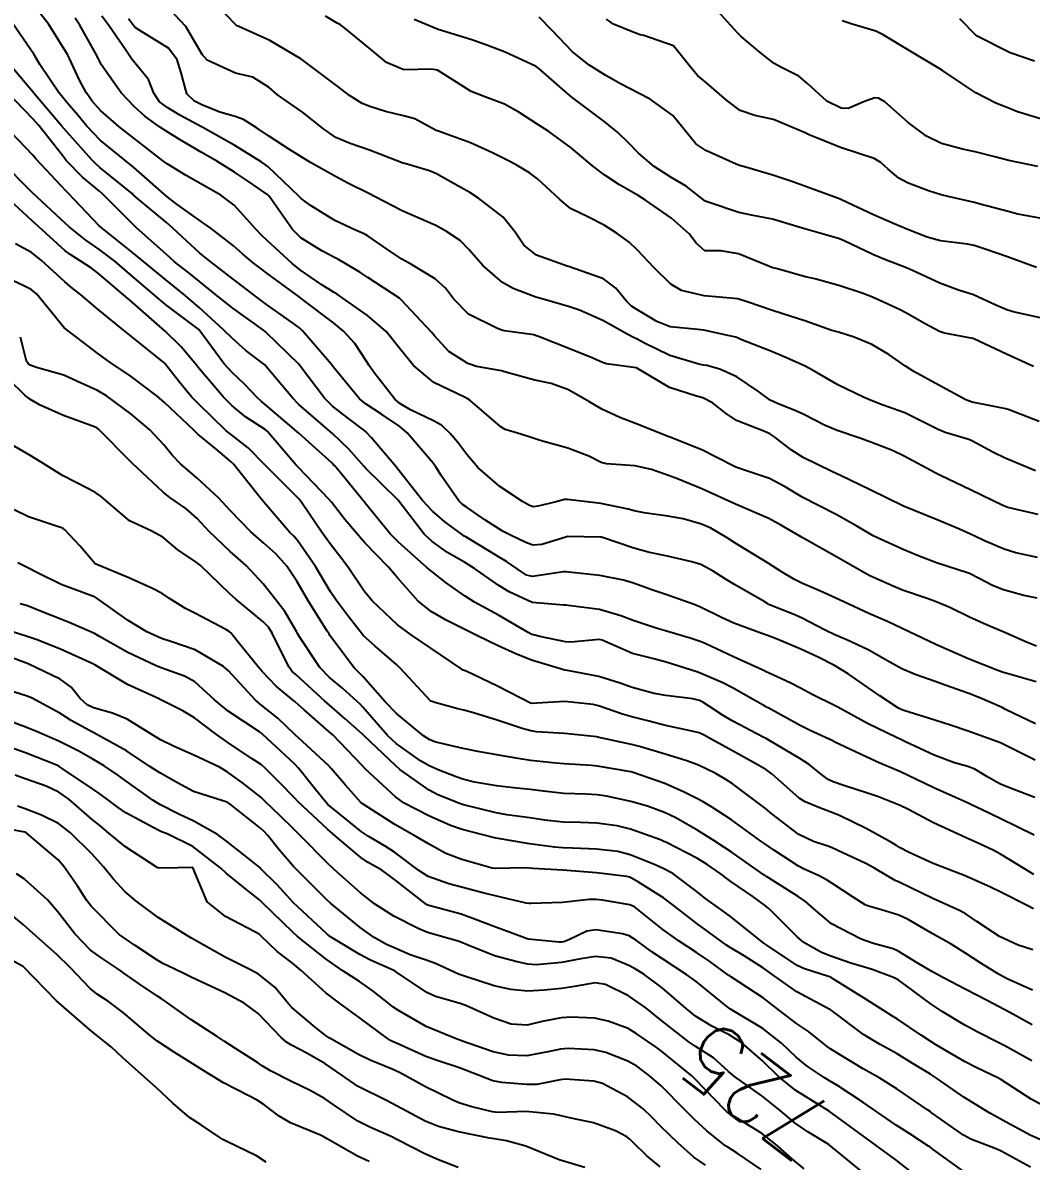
# Model space of a CAD drawing. Header units: metres. Extents: x 298520 to 308411, y 7433745 to 7450750.
# Drawn here: x 299955.1 to 300015, y 7449496.6 to 7449564.3 of the extents above; entities that cross this region are included whole.
import ezdxf
from ezdxf.enums import TextEntityAlignment as Align

# ---------------------------------------------------------------- set-up
doc = ezdxf.new("R2010")
doc.units = ezdxf.units.M
doc.header["$LTSCALE"] = 10
for name, color, linetype in [('Cotas', 45, 'Continuous'), ('Curvas de Nivel 1m', 11, 'Continuous'), ('Curvas de Nivel 5m', 15, 'Continuous')]:
    doc.layers.add(name, color=color, linetype=linetype)
doc.styles.add('Style-STANDARD', font='STANDARD.shx')

msp = doc.modelspace()

# ---------------------------------------------------------------- linework, layer by layer
at = {"layer": 'Curvas de Nivel 1m', "flags": 128}
for points, elevation in [([(300015.494, 7449540.605), (300013.703, 7449541.295), (300013.501, 7449541.356), (300012.706, 7449541.508), (300011.506, 7449541.749), (300011.138, 7449541.896), (300009.521, 7449542.759), (300008.044, 7449543.565), (300007.536, 7449543.889), (300006.547, 7449544.589), (300005.549, 7449545.172), (300004.501, 7449545.611), (300003.556, 7449545.9), (300003.166, 7449546.015), (300001.562, 7449546.574), (300000.76, 7449546.847), (299999.576, 7449547.212), (299998.195, 7449547.684), (299997.585, 7449547.882), (299997.361, 7449547.916), (299995.587, 7449548.077), (299994.237, 7449548.378), (299993.593, 7449548.769), (299992.597, 7449549.75), (299991.613, 7449550.78), (299991.115, 7449551.265), (299990.417, 7449551.778), (299989.63, 7449552.27), (299988.675, 7449552.762), (299987.645, 7449553.261), (299986.976, 7449553.817), (299985.665, 7449555.015), (299985.201, 7449555.37), (299984.404, 7449555.849), (299983.921, 7449556.102), (299983.677, 7449556.223), (299982.993, 7449556.557), (299981.692, 7449557.158), (299979.734, 7449557.868), (299979.703, 7449557.878), (299979.657, 7449557.901), (299978.381, 7449558.591), (299977.711, 7449558.754), (299976.639, 7449559.016), (299975.716, 7449559.308), (299975.255, 7449559.494), (299974.503, 7449559.968), (299974.058, 7449560.307), (299973.729, 7449560.561), (299971.834, 7449561.999), (299971.744, 7449562.057), (299971.605, 7449562.141), (299969.761, 7449563.248), (299967.965, 7449564.047), (299967.83, 7449564.105), (299967.774, 7449564.155), (299965.928, 7449566.069)], 747), ([(300015.404, 7449555.754), (300013.679, 7449556.117), (300012.859, 7449556.33), (300011.684, 7449556.625), (300010.928, 7449556.774), (300009.689, 7449557.115), (300008.79, 7449557.559), (300007.705, 7449558.375), (300006.323, 7449559.591), (300005.949, 7449559.821), (300005.725, 7449559.833), (300005.101, 7449559.606), (300004.133, 7449559.199), (300003.717, 7449559.228), (300002.862, 7449559.629), (300001.733, 7449560.658), (300001.203, 7449561.113), (300000.144, 7449561.664), (299999.746, 7449561.882), (299998.915, 7449562.519), (299997.77, 7449563.468), (299997.555, 7449563.692), (299995.792, 7449565.626)], 752), ([(300015.34, 7449527.257), (300014.732, 7449527.486), (300013.349, 7449528.101), (300012.362, 7449528.524), (300011.357, 7449528.98), (300010.18, 7449529.542), (300009.366, 7449529.894), (300008.837, 7449530.087), (300007.373, 7449530.586), (300006.67, 7449530.874), (300005.381, 7449531.456), (300005.102, 7449531.603), (300003.397, 7449532.58), (300001.537, 7449533.639), (300001.414, 7449533.707), (300000.182, 7449534.42), (299999.425, 7449534.836), (299997.433, 7449535.69), (299995.446, 7449536.604), (299993.995, 7449537.195), (299993.458, 7449537.392), (299992.453, 7449537.75), (299991.465, 7449537.976), (299989.769, 7449538.088), (299989.467, 7449538.161), (299988.735, 7449538.532), (299987.475, 7449539.02), (299985.831, 7449539.475), (299985.48, 7449539.582), (299985.292, 7449539.644), (299984.682, 7449539.842), (299983.754, 7449540.124), (299983.487, 7449540.282), (299981.661, 7449541.878), (299981.504, 7449541.977), (299981.342, 7449542.046), (299979.518, 7449542.919), (299978.304, 7449543.922), (299977.542, 7449544.878), (299976.674, 7449545.939), (299975.567, 7449546.905), (299974.05, 7449547.973), (299973.766, 7449548.159), (299973.586, 7449548.273), (299972.852, 7449548.726), (299971.599, 7449549.584), (299971.071, 7449550.005), (299969.616, 7449551.349), (299969.27, 7449551.675), (299968.933, 7449552.03), (299967.644, 7449553.457), (299966.846, 7449554.058), (299965.659, 7449554.714), (299964.803, 7449555.222), (299963.671, 7449555.902), (299963.393, 7449556.103), (299961.693, 7449557.446), (299960.799, 7449558.129), (299959.712, 7449559.071), (299959.208, 7449559.638), (299958.842, 7449560.153), (299958.455, 7449560.884), (299957.871, 7449562.168), (299957.747, 7449562.411), (299956.631, 7449564.181), (299955.784, 7449565.288)], 742), ([(300015.279, 7449537.668), (300013.472, 7449538.424), (300012.744, 7449538.779), (300011.482, 7449539.459), (300011.44, 7449539.478), (300011.303, 7449539.523), (300009.898, 7449539.955), (300009.489, 7449540.121), (300008.377, 7449540.678), (300007.498, 7449541.108), (300007.165, 7449541.241), (300006.154, 7449541.59), (300005.507, 7449541.844), (300005.089, 7449542.024), (300003.52, 7449542.779), (300002.054, 7449543.635), (300001.536, 7449543.911), (300000.332, 7449544.449), (299999.544, 7449544.78), (299997.759, 7449545.48), (299997.552, 7449545.573), (299997.465, 7449545.604), (299997.082, 7449545.697), (299995.558, 7449546.033), (299995.209, 7449546.073), (299993.56, 7449546.228), (299992.772, 7449546.541), (299991.575, 7449547.253), (299991.27, 7449547.456), (299990.938, 7449547.77), (299990.331, 7449548.52), (299989.596, 7449549.08), (299987.635, 7449549.777), (299987.603, 7449549.783), (299987.502, 7449549.811), (299985.609, 7449550.475), (299984.859, 7449551.085), (299984.357, 7449551.849), (299983.636, 7449552.748), (299982.168, 7449553.875), (299981.656, 7449554.198), (299980.94, 7449554.607), (299979.667, 7449555.32), (299979.26, 7449555.497), (299977.788, 7449555.928), (299977.673, 7449555.959), (299977.627, 7449555.977), (299975.685, 7449556.73), (299974.545, 7449557.113), (299973.695, 7449557.48), (299972.965, 7449557.987), (299971.713, 7449558.983), (299970.222, 7449560.015), (299969.727, 7449560.456), (299968.762, 7449561.063), (299967.735, 7449561.296), (299966.033, 7449562.067), (299965.748, 7449562.413), (299964.767, 7449564.08), (299963.783, 7449565.129)], 746), ([(300015.309, 7449525.136), (300014.065, 7449525.492), (300013.316, 7449525.704), (300013.023, 7449525.799), (300011.327, 7449526.477), (300009.699, 7449527.185), (300009.34, 7449527.352), (300008.927, 7449527.554), (300007.35, 7449528.31), (300006.479, 7449528.708), (300005.359, 7449529.195), (300004.466, 7449529.609), (300003.368, 7449530.131), (300002.486, 7449530.515), (300001.376, 7449530.996), (300000.944, 7449531.212), (300000.216, 7449531.657), (299999.391, 7449532.191), (299998.124, 7449532.961), (299997.409, 7449533.401), (299996.937, 7449533.697), (299995.972, 7449534.266), (299995.421, 7449534.507), (299994.34, 7449534.815), (299993.425, 7449534.97), (299992.012, 7449535.169), (299991.428, 7449535.302), (299991.06, 7449535.396), (299989.432, 7449535.732), (299988.972, 7449535.795), (299987.435, 7449535.969), (299987.281, 7449535.966), (299986.704, 7449535.817), (299985.695, 7449535.562), (299985.43, 7449535.538), (299985.206, 7449535.609), (299984.785, 7449535.84), (299983.446, 7449536.738), (299982.135, 7449537.873), (299981.47, 7449538.637), (299980.942, 7449539.352), (299980.49, 7449539.895), (299979.961, 7449540.376), (299979.49, 7449540.636), (299978.121, 7449541.3), (299977.5, 7449541.675), (299977.201, 7449541.933), (299975.989, 7449543.482), (299975.658, 7449543.949), (299975.535, 7449544.141), (299974.814, 7449545.229), (299974.149, 7449545.971), (299973.56, 7449546.457), (299971.78, 7449547.798), (299971.582, 7449547.943), (299971.508, 7449548.001), (299969.597, 7449549.407), (299969.243, 7449549.669), (299968.774, 7449550.032), (299968.136, 7449550.57), (299967.613, 7449551.032), (299966.285, 7449552.063), (299965.63, 7449552.524), (299964.179, 7449553.558), (299963.651, 7449553.963), (299963.488, 7449554.102), (299961.669, 7449555.705), (299961.152, 7449556.125), (299959.691, 7449557.318), (299958.885, 7449558.152), (299958.349, 7449558.8), (299957.717, 7449559.545), (299957.215, 7449560.175), (299956.103, 7449561.822), (299955.883, 7449562.189), (299955.746, 7449562.418), (299954.513, 7449564.203)], 741), ([(300015.369, 7449530.112), (300014.586, 7449530.272), (300013.374, 7449530.597), (300012.72, 7449530.853), (300011.425, 7449531.529), (300011.383, 7449531.551), (300011.352, 7449531.561), (300009.393, 7449532.205), (300008.366, 7449532.593), (300007.404, 7449532.997), (300006.091, 7449533.59), (300005.632, 7449533.814), (300005.416, 7449533.934), (300004.648, 7449534.38), (300003.427, 7449535.074), (300002.334, 7449535.631), (300001.44, 7449536.084), (300000.384, 7449536.721), (299999.456, 7449537.212), (299998.039, 7449537.684), (299997.465, 7449537.885), (299996.261, 7449538.498), (299995.475, 7449538.888), (299993.559, 7449539.663), (299993.482, 7449539.69), (299993.349, 7449539.741), (299991.49, 7449540.481), (299990.563, 7449540.843), (299989.498, 7449541.334), (299988.729, 7449541.798), (299987.513, 7449542.492), (299986.489, 7449542.849), (299985.521, 7449543.064), (299983.861, 7449543.522), (299983.529, 7449543.604), (299982.048, 7449543.875), (299981.535, 7449544.039), (299980.413, 7449544.768), (299979.551, 7449545.694), (299979.374, 7449545.912), (299977.581, 7449547.832), (299977.466, 7449547.931), (299975.595, 7449549.164), (299975.112, 7449549.471), (299974.289, 7449549.97), (299973.849, 7449550.22), (299973.607, 7449550.347), (299972.863, 7449550.735), (299971.618, 7449551.515), (299971.109, 7449552.005), (299969.876, 7449553.791), (299969.716, 7449554.019), (299969.653, 7449554.077), (299968.495, 7449554.871), (299967.667, 7449555.416), (299966.608, 7449556.061), (299965.681, 7449556.608), (299964.435, 7449557.346), (299963.698, 7449557.794), (299963.212, 7449558.105), (299962.339, 7449558.741), (299961.715, 7449559.29), (299960.926, 7449560.128), (299959.74, 7449561.823), (299959.637, 7449562.037), (299959.585, 7449562.142), (299959.414, 7449562.479), (299958.481, 7449564.159), (299958.189, 7449564.576)], 743), ([(300015.398, 7449532.513), (300014.105, 7449532.79), (300013.406, 7449533.009), (300012.236, 7449533.518), (300011.675, 7449533.786), (300011.417, 7449533.906), (300010.756, 7449534.201), (300009.425, 7449534.754), (300007.433, 7449535.57), (300005.447, 7449536.546), (300003.682, 7449537.395), (300003.461, 7449537.5), (300003.177, 7449537.623), (300001.471, 7449538.457), (300000.75, 7449538.925), (299999.789, 7449539.665), (299999.606, 7449539.79), (299999.485, 7449539.859), (299999.13, 7449540.03), (299997.493, 7449540.666), (299996.882, 7449541.084), (299996.083, 7449541.711), (299995.507, 7449542.002), (299995.118, 7449542.114), (299993.516, 7449542.624), (299991.614, 7449543.759), (299991.533, 7449543.791), (299989.78, 7449544.031), (299989.536, 7449544.105), (299988.961, 7449544.373), (299987.544, 7449544.944), (299985.731, 7449545.648), (299985.552, 7449545.719), (299985.462, 7449545.741), (299984.753, 7449545.842), (299983.69, 7449545.993), (299983.555, 7449546.032), (299983.289, 7449546.131), (299981.569, 7449546.985), (299980.685, 7449547.893), (299980.21, 7449548.521), (299979.595, 7449549.087), (299978.188, 7449549.924), (299977.606, 7449550.254), (299976.695, 7449550.857), (299975.62, 7449551.614), (299975.404, 7449551.736), (299974.862, 7449551.961), (299973.632, 7449552.553), (299972.22, 7449553.419), (299971.651, 7449553.841), (299971.479, 7449554.002), (299969.67, 7449555.734), (299969.51, 7449555.861), (299969.261, 7449556.026), (299967.687, 7449556.999), (299965.785, 7449558.069), (299965.703, 7449558.113), (299964.428, 7449558.807), (299963.714, 7449559.232), (299963.217, 7449559.597), (299962.871, 7449560.103), (299962.549, 7449560.926), (299961.741, 7449561.914), (299961.57, 7449562.122), (299961.219, 7449562.657), (299960.191, 7449564.136), (299959.778, 7449564.676)], 744), ([(300015.157, 7449543.863), (300013.544, 7449544.609), (300011.614, 7449545.519), (300011.553, 7449545.539), (300009.856, 7449545.846), (300009.557, 7449545.95), (300008.718, 7449546.401), (300007.568, 7449547.056), (300007.226, 7449547.231), (300006.464, 7449547.587), (300005.579, 7449547.982), (300004.966, 7449548.223), (300003.589, 7449548.69), (300002.159, 7449549.07), (300001.596, 7449549.196), (300001.244, 7449549.29), (299999.931, 7449549.665), (299999.676, 7449549.741), (299999.604, 7449549.761), (299999.46, 7449549.815), (299997.612, 7449550.567), (299996.567, 7449550.747), (299995.613, 7449550.746), (299995.105, 7449551.205), (299994.712, 7449551.724), (299993.637, 7449552.681), (299992.099, 7449553.756), (299991.656, 7449554.026), (299990.544, 7449554.659), (299989.667, 7449555.233), (299988.951, 7449555.797), (299987.683, 7449556.866), (299986.355, 7449557.823), (299985.699, 7449558.247), (299984.567, 7449558.99), (299983.717, 7449559.457), (299982.599, 7449559.871), (299981.726, 7449560.216), (299980.865, 7449560.755), (299979.739, 7449561.478), (299979.373, 7449561.539), (299977.739, 7449561.502), (299976.707, 7449561.94), (299975.755, 7449562.725), (299974.232, 7449563.973), (299973.96, 7449564.163), (299973.776, 7449564.279), (299973.074, 7449564.693)], 748), ([(300015.566, 7449546.761), (300013.949, 7449547.116), (300013.57, 7449547.228), (300012.921, 7449547.507), (300011.582, 7449548.12), (300010.705, 7449548.414), (300009.592, 7449548.817), (300007.967, 7449549.566), (300007.604, 7449549.725), (300006.261, 7449550.242), (300005.612, 7449550.514), (300003.91, 7449551.327), (300003.621, 7449551.445), (300003.015, 7449551.626), (300001.629, 7449552.024), (300001.084, 7449552.195), (299999.637, 7449552.622), (299998.484, 7449552.838), (299997.643, 7449553.015), (299995.695, 7449553.667), (299995.653, 7449553.686), (299995.619, 7449553.711), (299994.515, 7449554.58), (299993.666, 7449555.087), (299992.605, 7449555.751), (299991.681, 7449556.54), (299991.077, 7449557.16), (299990.441, 7449557.779), (299989.702, 7449558.384), (299987.793, 7449559.809), (299987.723, 7449559.866), (299987.326, 7449560.215), (299985.741, 7449561.589), (299985.596, 7449561.687), (299985.305, 7449561.837), (299983.753, 7449562.537), (299982.66, 7449562.971), (299981.764, 7449563.28), (299979.773, 7449563.9), (299978.348, 7449564.491)], 749), ([(300015.641, 7449552.659), (300014.214, 7449552.925), (300013.646, 7449553.071), (300011.99, 7449553.517), (300011.654, 7449553.606), (300010.076, 7449553.963), (300009.658, 7449554.064), (300008.906, 7449554.312), (300007.665, 7449554.78), (300007.147, 7449555.057), (300006.518, 7449555.587), (300006.074, 7449555.991), (300005.679, 7449556.225), (300004.774, 7449556.517), (300003.686, 7449556.88), (300001.818, 7449557.639), (300001.694, 7449557.697), (300001.579, 7449557.757), (299999.706, 7449558.536), (299998.6, 7449558.791), (299997.714, 7449559.083), (299996.904, 7449559.698), (299995.733, 7449560.707), (299995.186, 7449561.167), (299994.714, 7449561.725), (299993.761, 7449562.919), (299991.994, 7449563.533), (299991.77, 7449563.584), (299991.266, 7449563.768), (299990.198, 7449564.205), (299989.78, 7449564.515)], 751), ([(300015.709, 7449558.546), (300014.21, 7449559.001), (300013.718, 7449559.197), (300012.91, 7449559.508), (300011.729, 7449560.129), (300010.891, 7449560.689), (300009.742, 7449561.451), (300009.579, 7449561.552), (300007.759, 7449562.647), (300006.225, 7449563.585), (300005.775, 7449563.786), (300004.37, 7449564.202), (300003.781, 7449564.415)], 753), ([(300015.219, 7449562.017), (300013.758, 7449562.513), (300011.773, 7449563.52), (300010.782, 7449564.534)], 754), ([(300015.253, 7449520.481), (300013.315, 7449521.447), (300013.263, 7449521.474), (300013.244, 7449521.482), (300013.191, 7449521.501), (300011.273, 7449522.208), (300010.271, 7449522.547), (300009.283, 7449522.856), (300007.439, 7449523.42), (300007.292, 7449523.481), (300007.128, 7449523.572), (300006.018, 7449524.307), (300005.305, 7449524.805), (300004.139, 7449525.612), (300003.32, 7449526.1), (300002.351, 7449526.607), (300001.334, 7449527.074), (299999.917, 7449527.661), (299999.497, 7449527.82), (299999.345, 7449527.877), (299999.016, 7449528.003), (299997.352, 7449528.614), (299996.615, 7449528.96), (299995.361, 7449529.567), (299994.983, 7449529.724), (299993.368, 7449530.296), (299992.537, 7449530.583), (299991.375, 7449530.993), (299990.787, 7449531.179), (299989.38, 7449531.45), (299987.532, 7449531.658), (299987.382, 7449531.671), (299987.228, 7449531.659), (299985.379, 7449531.4), (299985.023, 7449531.479), (299984.474, 7449531.844), (299983.833, 7449532.289), (299983.4, 7449532.546), (299981.765, 7449533.521), (299981.412, 7449533.74), (299981.324, 7449533.793), (299981.197, 7449533.883), (299980.168, 7449534.647), (299979.427, 7449535.27), (299978.843, 7449535.916), (299977.459, 7449537.679), (299977.252, 7449537.932), (299975.801, 7449539.625), (299975.522, 7449539.95), (299975.483, 7449539.986), (299974.365, 7449540.84), (299973.498, 7449541.507), (299973.007, 7449541.985), (299971.532, 7449543.947), (299971.487, 7449544), (299969.552, 7449545.892), (299969.484, 7449545.952), (299969.387, 7449546.022), (299967.572, 7449547.329), (299966.643, 7449548.059), (299965.591, 7449548.925), (299964.955, 7449549.438), (299964.109, 7449550.092), (299963.834, 7449550.326), (299963.607, 7449550.538), (299961.838, 7449552.118), (299961.626, 7449552.318), (299959.829, 7449554.138), (299959.654, 7449554.286), (299958.628, 7449555.121), (299957.672, 7449556.114), (299957.627, 7449556.17), (299957.448, 7449556.401), (299956.04, 7449558.187), (299955.707, 7449558.571), (299954.118, 7449560.206)], 739), ([(300015.231, 7449518.266), (300013.992, 7449518.736), (300013.238, 7449519.038), (300012.927, 7449519.192), (300012.379, 7449519.513), (300011.659, 7449519.936), (300011.249, 7449520.099), (300010.459, 7449520.329), (300009.255, 7449520.775), (300007.553, 7449521.567), (300007.265, 7449521.714), (300007.009, 7449521.832), (300005.279, 7449522.659), (300003.528, 7449523.618), (300003.294, 7449523.749), (300002.03, 7449524.368), (300001.304, 7449524.748), (300000.721, 7449525.063), (299999.413, 7449525.668), (299999.314, 7449525.711), (299999.246, 7449525.738), (299997.327, 7449526.627), (299995.637, 7449527.416), (299995.34, 7449527.538), (299994.739, 7449527.726), (299993.347, 7449528.144), (299992.787, 7449528.308), (299991.353, 7449528.774), (299990.635, 7449529.05), (299989.359, 7449529.437), (299987.494, 7449529.676), (299987.362, 7449529.684), (299987.242, 7449529.692), (299985.363, 7449529.84), (299983.994, 7449530.476), (299983.378, 7449530.849), (299981.926, 7449531.875), (299981.396, 7449532.206), (299980.333, 7449532.827), (299979.409, 7449533.47), (299978.945, 7449533.915), (299977.432, 7449535.876), (299977.386, 7449535.93), (299975.461, 7449537.821), (299975.347, 7449537.952), (299974.471, 7449538.963), (299973.482, 7449539.894), (299973.381, 7449539.981), (299971.499, 7449541.619), (299971.111, 7449542.004), (299969.531, 7449543.892), (299969.472, 7449543.96), (299969.395, 7449544.022), (299968.332, 7449544.829), (299967.548, 7449545.523), (299967.011, 7449546.055), (299965.573, 7449547.384), (299964.739, 7449548.083), (299964.101, 7449548.605), (299963.592, 7449549.012), (299962.252, 7449550.114), (299961.608, 7449550.647), (299959.724, 7449552.139), (299959.624, 7449552.23), (299957.785, 7449554.168), (299957.718, 7449554.234), (299957.654, 7449554.295), (299955.89, 7449556.188), (299955.676, 7449556.42), (299953.975, 7449558.207)], 738), ([(300015.201, 7449516.018), (300014.18, 7449516.519), (300013.215, 7449516.994), (300012.101, 7449517.517), (300011.502, 7449517.802), (300011.227, 7449517.933), (300010.518, 7449518.25), (300009.236, 7449518.839), (300007.702, 7449519.565), (300007.245, 7449519.778), (300005.983, 7449520.322), (300005.253, 7449520.651), (300003.309, 7449521.573), (300003.263, 7449521.599), (300003.246, 7449521.604), (300003.225, 7449521.621), (300001.888, 7449522.25), (300001.282, 7449522.547), (299999.381, 7449523.58), (299999.293, 7449523.63), (299999.216, 7449523.671), (299997.304, 7449524.755), (299996.689, 7449525.082), (299995.312, 7449525.664), (299995.151, 7449525.722), (299993.321, 7449526.306), (299992.58, 7449526.492), (299991.329, 7449526.825), (299989.511, 7449527.616), (299989.341, 7449527.653), (299987.661, 7449527.484), (299987.338, 7449527.507), (299985.808, 7449527.833), (299985.429, 7449527.924), (299985.344, 7449527.95), (299985.121, 7449528.066), (299983.355, 7449529.088), (299981.931, 7449529.874), (299981.368, 7449530.221), (299980.253, 7449531.024), (299979.389, 7449531.68), (299979.122, 7449531.913), (299977.408, 7449533.439), (299976.917, 7449533.935), (299975.431, 7449535.757), (299975.344, 7449535.863), (299975.272, 7449535.952), (299974.415, 7449536.999), (299973.607, 7449537.978), (299973.538, 7449538.053), (299973.464, 7449538.126), (299972.276, 7449539.191), (299971.482, 7449539.908), (299971.381, 7449540.001), (299969.499, 7449541.614), (299969.272, 7449541.795), (299969.019, 7449542.027), (299968.287, 7449542.805), (299967.528, 7449543.515), (299967.038, 7449544.055), (299965.553, 7449546.07), (299963.575, 7449547.562), (299962.906, 7449548.107), (299961.594, 7449549.234), (299960.553, 7449550.13), (299959.61, 7449550.849), (299958.839, 7449551.376), (299957.843, 7449552.167), (299957.626, 7449552.372), (299955.653, 7449554.19), (299953.673, 7449556.172)], 737), ([(300015.175, 7449513.687), (300014.657, 7449514.006), (300013.187, 7449514.893), (300012.786, 7449515.103), (300011.903, 7449515.519), (300011.198, 7449515.847), (300010.641, 7449516.096), (300009.211, 7449516.763), (300007.692, 7449517.565), (300007.225, 7449517.785), (300005.931, 7449518.29), (300005.232, 7449518.543), (300003.881, 7449518.969), (300003.239, 7449519.186), (300002.943, 7449519.327), (300002.549, 7449519.63), (300001.819, 7449520.212), (300001.257, 7449520.572), (299999.427, 7449521.668), (299999.274, 7449521.759), (299999.094, 7449521.852), (299997.284, 7449522.803), (299996.717, 7449523.129), (299995.847, 7449523.712), (299995.507, 7449523.929), (299995.296, 7449524.028), (299994.898, 7449524.123), (299993.299, 7449524.323), (299992.606, 7449524.44), (299991.303, 7449524.796), (299990.582, 7449525.047), (299989.31, 7449525.453), (299987.461, 7449525.809), (299987.313, 7449525.827), (299987.29, 7449525.834), (299985.322, 7449526.422), (299984.381, 7449526.796), (299983.334, 7449527.263), (299982.1, 7449527.872), (299981.347, 7449528.249), (299980.255, 7449528.799), (299979.357, 7449529.317), (299978.578, 7449529.918), (299977.383, 7449531.285), (299976.829, 7449531.936), (299975.407, 7449533.399), (299975.15, 7449533.693), (299974.927, 7449533.957), (299974.229, 7449534.776), (299973.431, 7449535.801), (299973.283, 7449535.981), (299971.461, 7449537.871), (299971.341, 7449538.001), (299970.524, 7449538.958), (299969.607, 7449540.019), (299969.484, 7449540.122), (299968.33, 7449540.876), (299967.505, 7449541.553), (299967.015, 7449542.055), (299965.53, 7449543.785), (299965.401, 7449543.942), (299965.3, 7449544.073), (299964.492, 7449545.035), (299963.552, 7449545.962), (299963.398, 7449546.102), (299961.576, 7449547.691), (299961.069, 7449548.125), (299959.595, 7449549.367), (299959.161, 7449549.709), (299958.501, 7449550.157), (299957.944, 7449550.503), (299957.609, 7449550.751), (299956.026, 7449552.186), (299955.628, 7449552.551), (299953.823, 7449554.208)], 736), ([(300015.12, 7449509.202), (300014.249, 7449509.489), (300013.13, 7449509.991), (300011.78, 7449510.883), (300011.15, 7449511.334), (300010.792, 7449511.534), (300009.16, 7449512.253), (300007.818, 7449512.912), (300007.169, 7449513.222), (300006.931, 7449513.335), (300006.499, 7449513.58), (300005.663, 7449514.078), (300005.18, 7449514.336), (300003.821, 7449514.979), (300003.189, 7449515.275), (300002.938, 7449515.372), (300002.079, 7449515.637), (300001.199, 7449516.056), (299999.599, 7449517.284), (299999.222, 7449517.601), (299999.139, 7449517.671), (299997.237, 7449519.086), (299996.875, 7449519.331), (299996.224, 7449519.705), (299995.25, 7449520.181), (299994.544, 7449520.437), (299993.259, 7449520.833), (299991.738, 7449521.283), (299991.268, 7449521.402), (299989.522, 7449521.786), (299989.319, 7449521.834), (299989.273, 7449521.844), (299989.205, 7449521.859), (299987.275, 7449522.061), (299985.608, 7449522.167), (299985.277, 7449522.212), (299984.756, 7449522.367), (299983.283, 7449522.86), (299981.873, 7449523.288), (299981.289, 7449523.444), (299980.942, 7449523.538), (299979.581, 7449523.906), (299979.362, 7449523.977), (299979.294, 7449524.028), (299977.539, 7449525.928), (299977.316, 7449526.137), (299976.011, 7449527.265), (299975.342, 7449527.862), (299975.265, 7449527.951), (299974.428, 7449529.038), (299973.7, 7449529.975), (299973.371, 7449530.489), (299972.488, 7449531.989), (299971.408, 7449533.528), (299971.186, 7449533.779), (299970.963, 7449534.007), (299970.241, 7449534.837), (299969.43, 7449535.786), (299969.227, 7449536.032), (299968.385, 7449537.105), (299967.628, 7449538.048), (299967.547, 7449538.132), (299967.464, 7449538.204), (299966.564, 7449538.967), (299965.481, 7449539.857), (299965.373, 7449539.963), (299965.273, 7449540.073), (299963.507, 7449541.724), (299963.065, 7449542.104), (299961.524, 7449543.278), (299960.259, 7449544.133), (299959.538, 7449544.634), (299958.684, 7449545.292), (299957.553, 7449546.17), (299955.894, 7449548.187), (299955.586, 7449548.453), (299955.107, 7449548.676), (299953.595, 7449549.377)], 734), ([(300015.093, 7449506.819), (300013.578, 7449507.495), (300013.105, 7449507.736), (300012.014, 7449508.418), (300011.118, 7449509.012), (300010.257, 7449509.539), (300009.132, 7449510.177), (300007.705, 7449511.004), (300007.148, 7449511.266), (300006.112, 7449511.586), (300005.353, 7449511.796), (300005.156, 7449511.885), (300004.434, 7449512.334), (300003.168, 7449513.164), (300002.89, 7449513.344), (300002.368, 7449513.632), (300001.531, 7449513.999), (300001.178, 7449514.185), (299999.703, 7449515.149), (299999.191, 7449515.501), (299998.948, 7449515.672), (299997.211, 7449516.924), (299996.011, 7449517.708), (299995.519, 7449518.008), (299995.227, 7449518.167), (299994.387, 7449518.573), (299993.236, 7449519.083), (299991.306, 7449519.759), (299991.243, 7449519.776), (299991.221, 7449519.782), (299989.248, 7449520.12), (299988.881, 7449520.161), (299987.25, 7449520.256), (299986.774, 7449520.293), (299985.252, 7449520.463), (299984.521, 7449520.58), (299983.257, 7449520.795), (299982.13, 7449521.001), (299981.262, 7449521.177), (299979.629, 7449521.543), (299979.269, 7449521.68), (299978.892, 7449521.914), (299977.286, 7449523.248), (299976.626, 7449523.937), (299975.308, 7449525.437), (299975.047, 7449525.691), (299974.776, 7449525.958), (299973.342, 7449527.891), (299973.287, 7449527.981), (299973.179, 7449528.147), (299972.025, 7449529.993), (299971.379, 7449531.104), (299970.783, 7449532.009), (299970.122, 7449532.741), (299969.406, 7449533.372), (299968.635, 7449534.038), (299967.425, 7449535.288), (299966.707, 7449536.057), (299965.45, 7449537.232), (299964.457, 7449538.085), (299963.968, 7449538.593), (299963.474, 7449539.217), (299962.63, 7449540.109), (299961.497, 7449541.052), (299960.069, 7449542.134), (299959.516, 7449542.444), (299958.341, 7449542.978), (299957.525, 7449543.348), (299955.901, 7449543.815), (299955.531, 7449543.956), (299955.397, 7449544.057), (299955.314, 7449544.193), (299954.953, 7449545.604)], 733), ([(300015.066, 7449504.747), (300013.742, 7449505.493), (300013.078, 7449505.836), (300012.401, 7449506.192), (300011.093, 7449506.875), (300009.804, 7449507.543), (300009.107, 7449507.918), (300008.231, 7449508.439), (300007.119, 7449509.132), (300006.813, 7449509.268), (300005.636, 7449509.592), (300005.125, 7449509.758), (300004.866, 7449509.863), (300003.14, 7449510.763), (300002.096, 7449511.636), (300001.597, 7449512.083), (300001.16, 7449512.379), (299999.277, 7449513.564), (299999.173, 7449513.636), (299999.119, 7449513.671), (299997.186, 7449515.027), (299996.787, 7449515.294), (299996.156, 7449515.706), (299995.202, 7449516.305), (299993.891, 7449517.055), (299993.217, 7449517.377), (299992.215, 7449517.75), (299991.226, 7449518.029), (299989.781, 7449518.334), (299989.229, 7449518.416), (299988.576, 7449518.45), (299987.23, 7449518.5), (299986.03, 7449518.627), (299985.232, 7449518.727), (299984.253, 7449518.829), (299983.234, 7449518.958), (299981.93, 7449519.179), (299981.238, 7449519.354), (299980.845, 7449519.492), (299979.777, 7449519.902), (299979.246, 7449520.139), (299978.73, 7449520.436), (299977.266, 7449521.47), (299976.762, 7449521.935), (299975.29, 7449523.637), (299975.135, 7449523.796), (299974.959, 7449523.955), (299974.08, 7449524.748), (299973.307, 7449525.397), (299972.739, 7449525.986), (299971.527, 7449527.811), (299971.415, 7449527.999), (299971.344, 7449528.129), (299970.649, 7449529.304), (299970.113, 7449530.019), (299969.377, 7449530.952), (299968.367, 7449532.04), (299967.401, 7449532.877), (299966.168, 7449534.062), (299965.421, 7449534.857), (299964.781, 7449535.434), (299963.826, 7449536.094), (299963.437, 7449536.397), (299961.584, 7449538.119), (299961.464, 7449538.237), (299959.59, 7449540.139), (299959.484, 7449540.219), (299959.351, 7449540.276), (299957.495, 7449540.949), (299956.108, 7449541.58), (299955.509, 7449541.934), (299955.191, 7449542.195), (299954.328, 7449543.015)], 732), ([(300015.044, 7449502.621), (300013.444, 7449503.496), (300013.055, 7449503.705), (300011.851, 7449504.308), (300011.065, 7449504.742), (300009.734, 7449505.543), (300009.079, 7449505.974), (300007.546, 7449507.116), (300007.101, 7449507.434), (300006.83, 7449507.574), (300005.561, 7449508.046), (300005.109, 7449508.18), (300004.297, 7449508.422), (300003.115, 7449508.83), (300002.548, 7449509.059), (300001.503, 7449509.644), (300001.128, 7449509.958), (299999.423, 7449511.667), (299999.155, 7449511.887), (299998.468, 7449512.369), (299997.169, 7449513.259), (299996.921, 7449513.444), (299996.594, 7449513.699), (299995.754, 7449514.287), (299995.182, 7449514.628), (299993.351, 7449515.579), (299993.192, 7449515.654), (299992.978, 7449515.742), (299991.202, 7449516.371), (299990.403, 7449516.574), (299989.207, 7449516.742), (299988.231, 7449516.776), (299987.208, 7449516.803), (299986.115, 7449516.921), (299985.211, 7449517.045), (299983.845, 7449517.222), (299983.215, 7449517.341), (299981.284, 7449517.817), (299981.222, 7449517.837), (299981.099, 7449517.882), (299979.747, 7449518.421), (299979.231, 7449518.696), (299977.489, 7449519.928), (299977.246, 7449520.135), (299975.349, 7449521.949), (299975.274, 7449522.022), (299974.253, 7449522.936), (299973.291, 7449523.764), (299973.045, 7449523.982), (299971.309, 7449525.567), (299971.084, 7449525.776), (299970.907, 7449526.006), (299970.488, 7449526.85), (299969.913, 7449528.021), (299969.693, 7449528.371), (299969.35, 7449528.719), (299967.745, 7449530.046), (299967.368, 7449530.384), (299965.634, 7449532.068), (299965.395, 7449532.25), (299964.299, 7449532.984), (299963.409, 7449533.732), (299962.705, 7449534.107), (299961.419, 7449534.69), (299959.744, 7449536.137), (299959.436, 7449536.368), (299958.982, 7449536.605), (299957.451, 7449537.39), (299956.185, 7449538.183), (299955.467, 7449538.617), (299954.472, 7449539.204)], 731), ([(300016.646, 7449497.463), (300014.99, 7449498.167), (300013.53, 7449498.962), (300013.001, 7449499.274), (300012.852, 7449499.353), (300012.558, 7449499.507), (300011.017, 7449500.452), (300009.449, 7449501.546), (300009.036, 7449501.824), (300007.949, 7449502.473), (300007.047, 7449503.023), (300006.7, 7449503.226), (300006.039, 7449503.585), (300005.412, 7449503.95), (300005.059, 7449504.183), (300003.13, 7449505.619), (300003.073, 7449505.654), (300003.007, 7449505.688), (300001.089, 7449506.703), (299999.732, 7449507.664), (299999.107, 7449508.112), (299997.951, 7449508.846), (299997.119, 7449509.346), (299996.914, 7449509.486), (299996.615, 7449509.698), (299995.139, 7449510.776), (299993.917, 7449511.732), (299993.158, 7449512.295), (299991.684, 7449513.238), (299991.171, 7449513.519), (299990.983, 7449513.574), (299989.173, 7449513.79), (299987.174, 7449513.944), (299985.388, 7449514.05), (299985.175, 7449514.07), (299984.928, 7449514.09), (299983.175, 7449514.037), (299982.973, 7449514.064), (299981.18, 7449514.579), (299980.229, 7449514.94), (299979.189, 7449515.509), (299978.489, 7449515.917), (299977.204, 7449516.658), (299975.311, 7449517.86), (299975.222, 7449517.919), (299975.187, 7449517.951), (299974.255, 7449518.986), (299973.414, 7449519.977), (299973.246, 7449520.157), (299971.465, 7449521.803), (299971.273, 7449521.982), (299971.254, 7449522), (299970.238, 7449522.971), (299969.29, 7449523.718), (299968.915, 7449524.034), (299967.31, 7449525.794), (299967.019, 7449526.053), (299965.327, 7449527.026), (299963.892, 7449527.534), (299963.337, 7449527.709), (299962.462, 7449528.109), (299961.35, 7449528.786), (299959.428, 7449530.139), (299959.363, 7449530.178), (299959.296, 7449530.209), (299957.374, 7449530.909), (299955.958, 7449531.61), (299955.389, 7449531.913), (299954.781, 7449532.199)], 729), ([(300014.965, 7449496.303), (300013.235, 7449497.242), (300012.981, 7449497.367), (300012.623, 7449497.505), (300011.426, 7449497.962), (300010.99, 7449498.196), (300009.069, 7449499.549), (300009.004, 7449499.595), (300008.861, 7449499.696), (300007.023, 7449500.942), (300006.012, 7449501.59), (300005.387, 7449501.946), (300005.038, 7449502.145), (300003.723, 7449502.937), (300003.05, 7449503.349), (300002.89, 7449503.461), (300002.688, 7449503.625), (300001.778, 7449504.357), (300001.065, 7449504.841), (299999.981, 7449505.661), (299999.083, 7449506.349), (299997.198, 7449507.592), (299997.102, 7449507.655), (299997.05, 7449507.691), (299995.911, 7449508.508), (299995.116, 7449509.053), (299994.087, 7449509.73), (299993.133, 7449510.418), (299991.433, 7449511.757), (299991.154, 7449511.889), (299989.528, 7449512.156), (299989.157, 7449512.202), (299988.75, 7449512.201), (299987.155, 7449512.02), (299985.282, 7449511.966), (299985.154, 7449511.969), (299985.011, 7449511.985), (299983.158, 7449512.41), (299982.431, 7449512.597), (299981.163, 7449512.924), (299980.397, 7449513.123), (299979.169, 7449513.566), (299978.623, 7449513.916), (299977.184, 7449515.006), (299976.615, 7449515.366), (299975.614, 7449515.954), (299975.197, 7449516.24), (299973.921, 7449517.265), (299973.221, 7449517.85), (299973.094, 7449517.981), (299972.482, 7449518.736), (299971.476, 7449519.998), (299971.247, 7449520.246), (299969.333, 7449522.029), (299969.301, 7449522.058), (299969.273, 7449522.08), (299969.144, 7449522.162), (299967.286, 7449523.388), (299966.487, 7449524.058), (299965.303, 7449525.128), (299964.704, 7449525.476), (299963.312, 7449525.966), (299962.963, 7449526.104), (299961.324, 7449526.88), (299959.65, 7449527.825), (299959.341, 7449527.995), (299959.038, 7449528.145), (299957.848, 7449528.662), (299957.35, 7449528.852), (299956.245, 7449529.29), (299955.358, 7449529.655), (299954.938, 7449529.775)], 728), ([(300010.961, 7449496.079), (300009.18, 7449497.348), (300008.982, 7449497.504), (300008.915, 7449497.551), (300007.743, 7449498.321), (300006.995, 7449498.793), (300005.837, 7449499.592), (300005.011, 7449500.166), (300003.499, 7449501.142), (300003.03, 7449501.432), (300002.719, 7449501.625), (300001.695, 7449502.296), (300001.045, 7449502.836), (300000.173, 7449503.659), (299999.061, 7449504.526), (299997.143, 7449505.689), (299997.074, 7449505.734), (299996.901, 7449505.867), (299995.097, 7449507.317), (299994.559, 7449507.725), (299993.112, 7449508.678), (299992.46, 7449509.094), (299991.55, 7449509.756), (299991.127, 7449510.032), (299990.727, 7449510.168), (299989.132, 7449510.401), (299988.601, 7449510.325), (299987.537, 7449509.806), (299987.24, 7449509.69), (299987.121, 7449509.664), (299986.969, 7449509.66), (299985.123, 7449509.84), (299983.134, 7449510.567), (299981.992, 7449511.02), (299981.145, 7449511.326), (299979.216, 7449511.845), (299979.152, 7449511.864), (299979.075, 7449511.911), (299977.168, 7449513.393), (299976.865, 7449513.63), (299976.418, 7449513.941), (299975.618, 7449514.394), (299975.18, 7449514.691), (299973.642, 7449515.976), (299973.199, 7449516.369), (299971.449, 7449517.998), (299971.225, 7449518.231), (299970.361, 7449519.14), (299969.463, 7449520.027), (299969.246, 7449520.213), (299968.723, 7449520.563), (299967.265, 7449521.521), (299966.516, 7449522.058), (299965.282, 7449522.995), (299964.606, 7449523.4), (299963.293, 7449524.071), (299963.223, 7449524.101), (299961.301, 7449524.971), (299959.374, 7449526.139), (299959.313, 7449526.173), (299959.247, 7449526.208), (299957.327, 7449527.076), (299955.875, 7449527.645), (299955.337, 7449527.827), (299954.15, 7449528.208)], 727), ([(300008.458, 7449495.557), (300006.97, 7449496.731), (300005.802, 7449497.592), (300004.989, 7449498.174), (300003.003, 7449499.62), (300001.021, 7449500.855), (300000.024, 7449501.66), (299999.042, 7449502.607), (299997.826, 7449503.682), (299997.058, 7449504.159), (299996.035, 7449504.678), (299995.068, 7449505.272), (299994.502, 7449505.726), (299993.091, 7449506.949), (299991.99, 7449507.757), (299991.443, 7449508.102), (299991.108, 7449508.287), (299990.053, 7449508.717), (299989.113, 7449508.815), (299988.243, 7449508.667), (299987.109, 7449508.45), (299985.599, 7449508.323), (299985.108, 7449508.359), (299984.464, 7449508.491), (299983.113, 7449508.852), (299981.496, 7449509.5), (299981.121, 7449509.67), (299980.962, 7449509.723), (299980.321, 7449509.892), (299979.128, 7449510.244), (299978.578, 7449510.469), (299977.142, 7449511.217), (299975.988, 7449511.947), (299975.511, 7449512.309), (299975.159, 7449512.6), (299973.598, 7449513.976), (299973.177, 7449514.374), (299971.576, 7449515.996), (299971.198, 7449516.37), (299970.377, 7449517.175), (299969.487, 7449518.026), (299969.353, 7449518.157), (299969.225, 7449518.274), (299968.137, 7449519.138), (299967.24, 7449519.786), (299966.775, 7449520.055), (299965.253, 7449520.769), (299964.048, 7449521.302), (299963.267, 7449521.695), (299962.598, 7449522.107), (299961.281, 7449522.906), (299960.421, 7449523.27), (299959.287, 7449523.581), (299958.904, 7449523.76), (299958.501, 7449524.152), (299957.954, 7449524.815), (299957.304, 7449525.295), (299955.437, 7449526.189), (299955.314, 7449526.237), (299955.239, 7449526.266), (299953.324, 7449526.977)], 726), ([(300001.53, 7449496.203), (300000.973, 7449496.661), (299999.824, 7449497.662), (299998.989, 7449498.31), (299997.394, 7449499.291), (299997.001, 7449499.53), (299996.91, 7449499.599), (299996.811, 7449499.693), (299995.03, 7449501.546), (299994.845, 7449501.722), (299993.047, 7449503.185), (299992.727, 7449503.422), (299992.234, 7449503.752), (299991.535, 7449504.241), (299991.061, 7449504.533), (299989.871, 7449504.976), (299989.066, 7449505.14), (299987.667, 7449505.211), (299987.073, 7449505.175), (299985.951, 7449504.945), (299985.066, 7449504.739), (299984.119, 7449504.798), (299983.072, 7449505.15), (299981.448, 7449505.876), (299981.084, 7449506.011), (299979.617, 7449506.431), (299979.091, 7449506.678), (299977.232, 7449507.929), (299977.104, 7449507.995), (299975.756, 7449508.597), (299975.113, 7449508.93), (299973.381, 7449509.977), (299973.126, 7449510.171), (299971.174, 7449512), (299971.153, 7449512.022), (299970.211, 7449513.062), (299969.236, 7449514.029), (299969.207, 7449514.063), (299969.174, 7449514.095), (299968.876, 7449514.334), (299967.197, 7449515.674), (299966.662, 7449516.055), (299965.211, 7449516.866), (299964.389, 7449517.257), (299963.22, 7449517.851), (299962.819, 7449518.104), (299961.234, 7449519.226), (299960.713, 7449519.603), (299959.929, 7449520.14), (299959.249, 7449520.546), (299958.408, 7449521.006), (299957.264, 7449521.578), (299955.903, 7449522.184), (299955.275, 7449522.448), (299953.983, 7449522.913)], 724), ([(299998.968, 7449496.147), (299997.533, 7449497.129), (299996.981, 7449497.486), (299996.855, 7449497.566), (299996.669, 7449497.695), (299995.729, 7449498.448), (299994.997, 7449499.123), (299994.404, 7449499.726), (299993.024, 7449501.129), (299992.317, 7449501.751), (299991.573, 7449502.296), (299991.041, 7449502.593), (299989.728, 7449503.101), (299989.048, 7449503.257), (299987.507, 7449503.346), (299987.048, 7449503.316), (299986.394, 7449503.168), (299985.044, 7449502.903), (299983.949, 7449502.945), (299983.046, 7449503.156), (299981.104, 7449503.828), (299981.053, 7449503.847), (299981.028, 7449503.856), (299980.942, 7449503.882), (299979.064, 7449504.654), (299977.41, 7449505.594), (299977.081, 7449505.812), (299976.931, 7449505.932), (299975.899, 7449506.756), (299975.097, 7449507.324), (299974.103, 7449507.97), (299973.11, 7449508.657), (299971.419, 7449509.997), (299971.127, 7449510.265), (299969.31, 7449512.028), (299969.231, 7449512.106), (299969.154, 7449512.178), (299968.513, 7449512.683), (299967.17, 7449513.756), (299966.851, 7449514.053), (299965.192, 7449515.352), (299963.666, 7449516.093), (299963.323, 7449516.217), (299963.205, 7449516.273), (299962.834, 7449516.477), (299961.215, 7449517.343), (299960.748, 7449517.656), (299960.111, 7449518.137), (299959.599, 7449518.517), (299959.229, 7449518.775), (299957.432, 7449519.977), (299957.242, 7449520.099), (299957.103, 7449520.171), (299955.254, 7449520.923), (299954.174, 7449521.292)], 723), ([(299995.667, 7449496.406), (299994.975, 7449496.88), (299994.029, 7449497.73), (299992.993, 7449498.738), (299992.486, 7449499.236), (299991.95, 7449499.756), (299991.014, 7449500.482), (299989.542, 7449501.268), (299989.027, 7449501.412), (299987.319, 7449501.516), (299987.028, 7449501.488), (299985.639, 7449501.216), (299985.023, 7449501.21), (299983.552, 7449501.328), (299983.026, 7449501.419), (299981.847, 7449501.872), (299981.036, 7449502.205), (299979.762, 7449502.621), (299979.043, 7449502.876), (299977.344, 7449503.633), (299977.051, 7449503.764), (299976.937, 7449503.817), (299976.752, 7449503.935), (299975.071, 7449505.195), (299973.983, 7449505.971), (299973.09, 7449506.662), (299971.619, 7449507.995), (299971.107, 7449508.407), (299970.203, 7449509.102), (299969.245, 7449510.028), (299969.124, 7449510.135), (299968.878, 7449510.281), (299967.14, 7449511.197), (299966.05, 7449512.061), (299965.237, 7449514.005), (299965.201, 7449514.07), (299965.173, 7449514.093), (299965.137, 7449514.107), (299964.3, 7449514.083), (299963.173, 7449514.067), (299963.072, 7449514.101), (299961.191, 7449515.322), (299960.199, 7449516.135), (299959.655, 7449516.591), (299959.211, 7449516.96), (299957.815, 7449518.164), (299957.227, 7449518.576), (299956.48, 7449518.928), (299955.235, 7449519.366), (299954.633, 7449519.595)], 722), ([(299992.969, 7449496.323), (299992.182, 7449496.959), (299991.351, 7449497.764), (299991.168, 7449497.951), (299990.986, 7449498.098), (299990.314, 7449498.453), (299988.994, 7449498.923), (299987.579, 7449499.222), (299986.998, 7449499.357), (299986.63, 7449499.446), (299985, 7449499.594), (299983.31, 7449499.547), (299983, 7449499.573), (299981.782, 7449499.872), (299981.007, 7449500.119), (299980.608, 7449500.287), (299979.02, 7449501.073), (299977.464, 7449501.926), (299977.035, 7449502.124), (299975.737, 7449502.646), (299975.043, 7449502.996), (299973.303, 7449503.977), (299973.055, 7449504.142), (299972.336, 7449504.715), (299971.08, 7449505.777), (299970.874, 7449506.003), (299970.058, 7449506.981), (299969.1, 7449507.754), (299968.577, 7449508.035), (299967.11, 7449508.772), (299965.525, 7449509.66), (299965.121, 7449509.901), (299965.013, 7449509.963), (299964.814, 7449510.075), (299963.138, 7449511.129), (299961.807, 7449512.113), (299961.158, 7449512.668), (299960.457, 7449513.422), (299959.874, 7449514.139), (299959.184, 7449514.903), (299957.926, 7449516.163), (299957.208, 7449516.716), (299956.191, 7449517.202), (299955.217, 7449517.582), (299954.772, 7449517.75)], 721), ([(299980.967, 7449496.272), (299979.798, 7449496.724), (299978.975, 7449497.091), (299977.359, 7449497.926), (299976.985, 7449498.117), (299975.706, 7449498.665), (299974.994, 7449499.021), (299973.581, 7449499.974), (299973.009, 7449500.376), (299972.161, 7449500.844), (299971.024, 7449501.401), (299969.805, 7449502.018), (299969.321, 7449502.311), (299969.038, 7449502.504), (299967.734, 7449503.355), (299967.05, 7449503.79), (299966.641, 7449504.054), (299965.068, 7449505.075), (299963.634, 7449506.092), (299963.304, 7449506.315), (299963.086, 7449506.458), (299962.01, 7449507.195), (299961.1, 7449507.827), (299960.925, 7449507.946), (299960.667, 7449508.127), (299959.714, 7449508.746), (299959.113, 7449509.191), (299958.171, 7449510.16), (299957.143, 7449511.488), (299956.546, 7449512.176), (299955.165, 7449513.426), (299954.703, 7449513.732)], 719), ([(299975.661, 7449496.641), (299974.973, 7449496.939), (299973.182, 7449497.978), (299972.984, 7449498.092), (299972.77, 7449498.198), (299970.992, 7449498.928), (299970.312, 7449499.326), (299969.416, 7449500.024), (299969.007, 7449500.284), (299968.512, 7449500.533), (299967.022, 7449501.296), (299965.78, 7449502.063), (299965.038, 7449502.539), (299964.081, 7449503.122), (299963.05, 7449503.8), (299962.674, 7449504.104), (299961.073, 7449505.466), (299960.172, 7449506.134), (299959.514, 7449506.57), (299959.091, 7449506.916), (299957.893, 7449508.162), (299957.11, 7449508.923), (299955.71, 7449510.184), (299955.131, 7449510.698), (299953.273, 7449512.218)], 718), ([(299969.545, 7449496.597), (299968.972, 7449496.967), (299967.21, 7449497.818), (299966.982, 7449497.932), (299966.906, 7449497.975), (299966.796, 7449498.053), (299965.706, 7449498.785), (299964.995, 7449499.243), (299964, 7449500.09), (299963.017, 7449501.026), (299961.787, 7449502.112), (299961.04, 7449502.793), (299960.349, 7449503.434), (299959.473, 7449504.144), (299959.058, 7449504.472), (299957.083, 7449506.17), (299955.128, 7449508.19), (299955.103, 7449508.211), (299953.812, 7449508.911)], 717)]:
    msp.add_lwpolyline(points, dxfattribs=dict(at, elevation=elevation))
at = {"layer": 'Curvas de Nivel 5m', "flags": 128}
for points, elevation in [([(300015.429, 7449535.067), (300013.637, 7449535.498), (300013.434, 7449535.563), (300013.325, 7449535.611), (300011.448, 7449536.514), (300009.616, 7449537.393), (300009.462, 7449537.469), (300009.308, 7449537.552), (300007.473, 7449538.551), (300006.767, 7449538.872), (300005.481, 7449539.375), (300004.829, 7449539.607), (300003.487, 7449540.07), (300002.735, 7449540.383), (300001.497, 7449541.009), (300001.066, 7449541.214), (299999.937, 7449541.663), (299999.506, 7449541.874), (299998.811, 7449542.38), (299997.526, 7449543.26), (299996.507, 7449543.705), (299995.738, 7449543.92), (299995.535, 7449543.956), (299995.258, 7449544.001), (299993.541, 7449544.517), (299992.039, 7449545.264), (299991.551, 7449545.519), (299991.383, 7449545.595), (299991.041, 7449545.768), (299990.092, 7449546.313), (299989.565, 7449546.612), (299988.166, 7449547.212), (299987.577, 7449547.41), (299986.151, 7449547.824), (299985.585, 7449547.995), (299984.234, 7449548.495), (299983.593, 7449548.863), (299982.42, 7449549.872), (299981.612, 7449550.798), (299981.081, 7449551.352), (299980.275, 7449551.9), (299979.628, 7449552.243), (299979.043, 7449552.505), (299977.641, 7449553.109), (299976.037, 7449553.946), (299975.655, 7449554.149), (299974.443, 7449554.751), (299973.665, 7449555.156), (299972.187, 7449555.995), (299971.677, 7449556.298), (299970.93, 7449556.762), (299969.696, 7449557.57), (299969.008, 7449558.03), (299968.205, 7449558.539), (299967.71, 7449558.721), (299966.796, 7449558.976), (299965.716, 7449559.412), (299965.284, 7449559.642), (299964.831, 7449560.079), (299964.501, 7449561.317), (299964.258, 7449562.085), (299963.753, 7449562.775), (299962.05, 7449563.835), (299961.771, 7449564.01), (299961.669, 7449564.121), (299961.376, 7449564.525)], 745), ([(300015.336, 7449549.753), (300013.612, 7449550.377), (300012.288, 7449550.842), (300011.618, 7449551.057), (300011.229, 7449551.136), (300009.621, 7449551.339), (300008.83, 7449551.558), (300007.63, 7449552.035), (300006.871, 7449552.345), (300005.642, 7449552.877), (300004.086, 7449553.616), (300003.655, 7449553.818), (300003.34, 7449553.94), (300001.662, 7449554.552), (300000.854, 7449554.842), (299999.669, 7449555.241), (299998.124, 7449555.685), (299997.674, 7449555.813), (299997.481, 7449555.886), (299995.683, 7449556.698), (299995.076, 7449557.108), (299994.563, 7449557.727), (299993.708, 7449558.775), (299992.364, 7449559.754), (299991.726, 7449560.084), (299990.617, 7449560.662), (299989.737, 7449561.163), (299988.728, 7449561.8), (299987.754, 7449562.573), (299986.571, 7449563.822), (299985.781, 7449564.634)], 750), ([(300015.28, 7449522.633), (300013.492, 7449523.498), (300013.294, 7449523.6), (300011.961, 7449524.182), (300011.302, 7449524.439), (300009.91, 7449524.941), (300009.309, 7449525.148), (300008.125, 7449525.562), (300007.318, 7449525.908), (300006.606, 7449526.299), (300005.334, 7449527.024), (300004.09, 7449527.613), (300003.346, 7449527.93), (300002.763, 7449528.211), (300001.356, 7449528.94), (300000.866, 7449529.156), (299999.569, 7449529.667), (299999.427, 7449529.732), (299999.364, 7449529.765), (299999.138, 7449529.899), (299997.375, 7449530.91), (299996.888, 7449531.208), (299996.113, 7449531.709), (299995.389, 7449532.099), (299994.846, 7449532.27), (299993.396, 7449532.595), (299992.324, 7449532.826), (299991.403, 7449533.075), (299989.478, 7449533.723), (299989.412, 7449533.737), (299987.456, 7449533.766), (299987.412, 7449533.756), (299985.933, 7449533.297), (299985.404, 7449533.26), (299984.982, 7449533.409), (299984.069, 7449533.85), (299983.627, 7449534.069), (299983.416, 7449534.194), (299982.539, 7449534.751), (299981.429, 7449535.525), (299981.222, 7449535.675), (299980.996, 7449535.887), (299979.956, 7449537.402), (299979.626, 7449537.908), (299979.556, 7449538.001), (299979.465, 7449538.119), (299977.933, 7449539.926), (299977.487, 7449540.297), (299976.407, 7449541.028), (299975.5, 7449541.634), (299975.314, 7449541.765), (299975.101, 7449541.956), (299973.531, 7449543.85), (299973.426, 7449543.981), (299972.822, 7449544.705), (299971.713, 7449545.998), (299971.555, 7449546.142), (299971.107, 7449546.457), (299969.576, 7449547.557), (299968.94, 7449548.03), (299968.172, 7449548.625), (299967.593, 7449549.064), (299966.274, 7449550.063), (299965.608, 7449550.603), (299964.841, 7449551.307), (299964.009, 7449552.094), (299963.628, 7449552.429), (299961.909, 7449553.857), (299961.652, 7449554.073), (299961.596, 7449554.121), (299959.669, 7449555.699), (299959.433, 7449555.906), (299959.191, 7449556.147), (299957.698, 7449557.82), (299957.392, 7449558.173), (299955.722, 7449560.138), (299955.677, 7449560.19), (299955.32, 7449560.601), (299953.97, 7449562.208)], 740), ([(300015.155, 7449511.653), (300014.821, 7449511.818), (300013.164, 7449512.647), (300012.588, 7449512.929), (300011.277, 7449513.528), (300011.206, 7449513.562), (300011.173, 7449513.575), (300011.098, 7449513.606), (300009.181, 7449514.33), (300007.765, 7449514.986), (300007.19, 7449515.298), (300007.018, 7449515.4), (300006.711, 7449515.577), (300005.205, 7449516.414), (300003.667, 7449517.165), (300003.219, 7449517.356), (300002.487, 7449517.631), (300001.575, 7449517.994), (300001.229, 7449518.221), (299999.599, 7449519.666), (299999.247, 7449519.919), (299998.69, 7449520.237), (299997.263, 7449521.033), (299996.043, 7449521.708), (299995.548, 7449521.988), (299995.277, 7449522.111), (299994.774, 7449522.229), (299993.281, 7449522.542), (299992.225, 7449522.809), (299991.286, 7449523.055), (299990.735, 7449523.216), (299989.292, 7449523.711), (299988.988, 7449523.793), (299987.294, 7449523.965), (299985.293, 7449523.84), (299983.303, 7449524.866), (299981.426, 7449525.764), (299981.312, 7449525.807), (299981.262, 7449525.83), (299981.18, 7449525.882), (299979.331, 7449527.136), (299978.157, 7449527.922), (299977.349, 7449528.529), (299975.852, 7449529.945), (299975.372, 7449530.529), (299974.396, 7449531.965), (299973.969, 7449532.542), (299973.406, 7449533.261), (299972.873, 7449533.985), (299971.662, 7449535.766), (299971.495, 7449535.999), (299971.434, 7449536.07), (299969.463, 7449538.02), (299968.478, 7449539.04), (299967.48, 7449539.8), (299967.172, 7449540.053), (299965.507, 7449541.667), (299965.113, 7449542.076), (299964.383, 7449542.949), (299963.532, 7449544.039), (299963.473, 7449544.101), (299961.548, 7449545.656), (299960.95, 7449546.126), (299959.57, 7449547.255), (299958.508, 7449548.156), (299957.987, 7449548.564), (299957.59, 7449548.89), (299956.182, 7449550.184), (299955.607, 7449550.633), (299954.659, 7449551.153)], 735), ([(300016.614, 7449499.464), (300015.016, 7449500.34), (300013.207, 7449501.498), (300013.034, 7449501.596), (300011.736, 7449502.216), (300011.043, 7449502.574), (300009.381, 7449503.547), (300009.055, 7449503.753), (300008.483, 7449504.131), (300007.068, 7449505.079), (300006.767, 7449505.271), (300006.272, 7449505.582), (300005.084, 7449506.328), (300003.208, 7449507.513), (300003.102, 7449507.575), (300002.979, 7449507.622), (300001.533, 7449508.07), (300001.109, 7449508.272), (299999.303, 7449509.487), (299999.122, 7449509.607), (299999.038, 7449509.671), (299997.145, 7449511.188), (299996.429, 7449511.701), (299995.68, 7449512.234), (299995.162, 7449512.647), (299993.708, 7449513.735), (299993.176, 7449514.028), (299992.659, 7449514.264), (299991.184, 7449514.859), (299990.458, 7449515.043), (299989.187, 7449515.185), (299987.748, 7449515.244), (299987.187, 7449515.268), (299986.678, 7449515.308), (299985.19, 7449515.502), (299983.213, 7449515.839), (299983.193, 7449515.843), (299983.114, 7449515.861), (299981.2, 7449516.352), (299980.497, 7449516.597), (299979.212, 7449517.167), (299977.741, 7449517.925), (299977.227, 7449518.295), (299975.446, 7449519.948), (299975.246, 7449520.153), (299973.502, 7449521.977), (299973.385, 7449522.089), (299973.275, 7449522.185), (299971.809, 7449523.474), (299971.292, 7449523.924), (299971.252, 7449523.96), (299971.198, 7449524.001), (299970.152, 7449524.867), (299969.31, 7449525.747), (299969.076, 7449526.032), (299967.894, 7449527.485), (299967.44, 7449528.049), (299967.344, 7449528.133), (299967.148, 7449528.249), (299965.354, 7449529.183), (299964.764, 7449529.485), (299963.811, 7449530.093), (299963.367, 7449530.387), (299962.801, 7449530.676), (299961.381, 7449531.32), (299959.393, 7449532.14), (299958.469, 7449533.219), (299957.579, 7449534.168), (299957.489, 7449534.244), (299957.414, 7449534.278), (299957.259, 7449534.327), (299955.42, 7449534.931), (299954.572, 7449535.351)], 730), ([(300004.967, 7449496.017), (300003.009, 7449497.62), (300002.983, 7449497.639), (300001.741, 7449498.389), (300000.995, 7449498.903), (300000.087, 7449499.659), (299999.016, 7449500.531), (299997.382, 7449501.687), (299997.036, 7449501.982), (299996.13, 7449502.789), (299995.05, 7449503.475), (299994.688, 7449503.724), (299993.065, 7449504.994), (299992.647, 7449505.324), (299992.117, 7449505.754), (299991.084, 7449506.484), (299989.721, 7449507.156), (299989.095, 7449507.247), (299987.869, 7449507.024), (299987.094, 7449506.916), (299986.069, 7449506.802), (299985.092, 7449506.755), (299984.099, 7449506.844), (299983.095, 7449507.067), (299981.338, 7449507.64), (299981.101, 7449507.721), (299980.987, 7449507.766), (299980.729, 7449507.886), (299979.606, 7449508.401), (299979.11, 7449508.572), (299978.113, 7449508.92), (299977.117, 7449509.338), (299976.71, 7449509.527), (299975.964, 7449509.947), (299975.132, 7449510.539), (299973.376, 7449511.978), (299973.155, 7449512.184), (299971.33, 7449513.998), (299971.175, 7449514.162), (299970.324, 7449515.153), (299969.633, 7449516.024), (299969.427, 7449516.249), (299969.207, 7449516.446), (299967.402, 7449517.867), (299967.222, 7449517.977), (299966.983, 7449518.052), (299965.228, 7449518.619), (299964.274, 7449519.125), (299963.239, 7449519.718), (299962.629, 7449520.106), (299961.257, 7449521.028), (299959.31, 7449522.111), (299959.273, 7449522.134), (299959.236, 7449522.15), (299957.963, 7449522.843), (299957.284, 7449523.261), (299955.607, 7449524.187), (299955.294, 7449524.305), (299953.84, 7449524.753)], 725), ([(299988.49, 7449496.272), (299986.972, 7449496.735), (299986.197, 7449497.044), (299984.98, 7449497.541), (299983.834, 7449497.851), (299982.984, 7449497.991), (299982.825, 7449498.021), (299980.988, 7449498.386), (299979.796, 7449498.703), (299978.994, 7449499.035), (299977.328, 7449499.927), (299977.006, 7449500.104), (299976.693, 7449500.249), (299975.02, 7449501.083), (299973.735, 7449501.973), (299973.038, 7449502.455), (299971.962, 7449503.073), (299971.048, 7449503.538), (299970.76, 7449503.714), (299970.438, 7449504.009), (299969.074, 7449505.429), (299968.244, 7449506.038), (299967.089, 7449506.644), (299965.992, 7449507.163), (299965.098, 7449507.579), (299964.768, 7449507.743), (299964.075, 7449508.085), (299963.414, 7449508.403), (299963.108, 7449508.579), (299961.77, 7449509.46), (299961.121, 7449509.911), (299960.993, 7449509.993), (299960.813, 7449510.125), (299959.148, 7449511.8), (299958.879, 7449512.153), (299958.35, 7449512.969), (299957.532, 7449514.166), (299957.179, 7449514.554), (299955.251, 7449516.19), (299955.203, 7449516.209), (299953.511, 7449516.521)], 720)]:
    msp.add_lwpolyline(points, dxfattribs=dict(at, elevation=elevation))

# ---------------------------------------------------------------- texts
at = {"layer": 'Cotas', "style": 'Style-STANDARD'}
msp.add_text('725', height=4, rotation=142.868, dxfattribs=at).set_placement((299998.633, 7449500.812, 725), align=Align.MIDDLE_CENTER)

doc.saveas('drawing.dxf')
